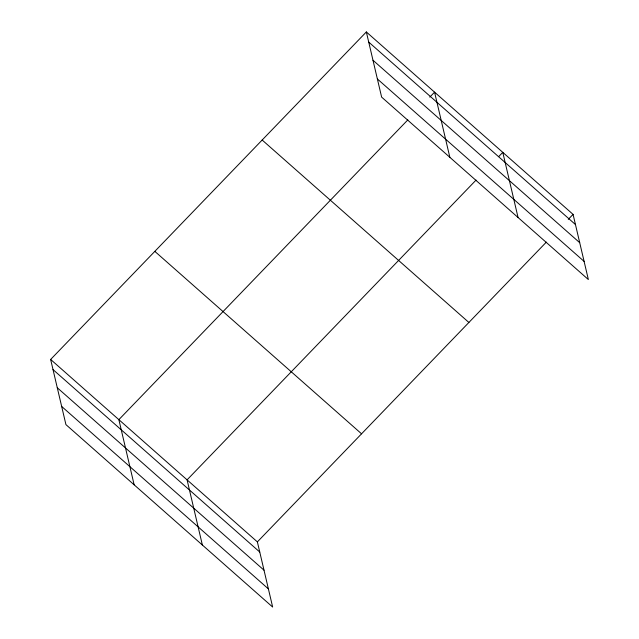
<?xml version="1.0" encoding="UTF-8"?>
<svg xmlns="http://www.w3.org/2000/svg" width="639" height="639" viewBox="0 0 639 639"><rect width="100%" height="100%" fill="white"/><g stroke="black" fill="none" stroke-linecap="round" stroke-linejoin="round"><path stroke-width="0.96" d="M50.641 359.453L257.373 541.888L272.653 607.05L65.929 424.615L50.641 359.453L366.347 31.95L573.071 214.384L588.359 279.547L381.627 97.112L366.347 31.95M407.834 119.884L118.862 419.655L134.15 484.817M429.767 97.128L434.568 92.152L449.848 157.314M476.055 180.086L187.083 479.857L202.371 545.019M498.676 156.627L502.781 152.362L518.069 217.524M257.373 541.888L546.345 242.117M568.271 219.369L573.071 214.384M368.727 42.094L575.451 224.537M372.984 60.25L579.709 242.692M377.369 78.956L584.094 261.391M262.166 140.029L468.89 322.463M154.83 251.375L361.554 433.817M53.021 369.598L259.753 552.032M57.278 387.753L264.011 570.188M61.671 406.46L268.396 588.894"/></g></svg>
